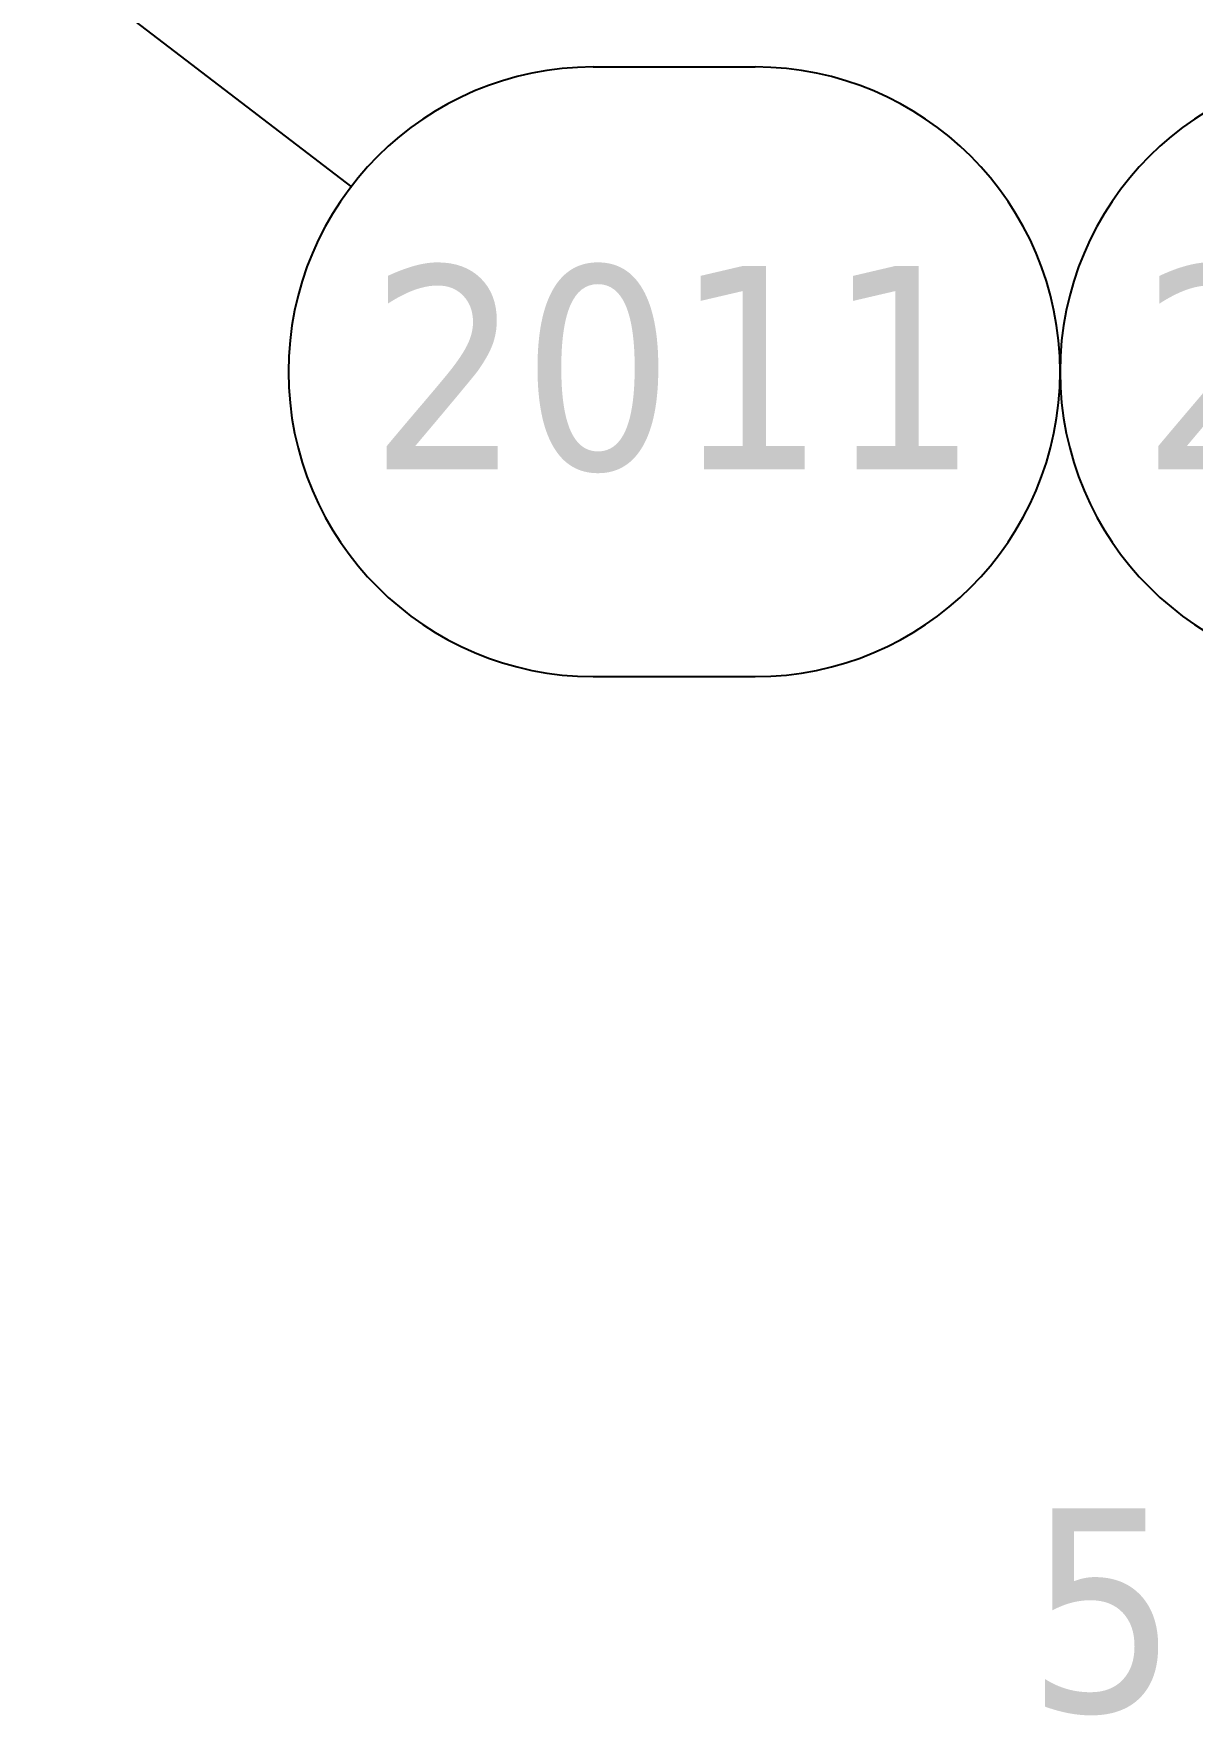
# Model space of a CAD drawing. Header units: millimetres. Extents: x -2685 to 3000, y -4484 to 2121.
# Drawn here: x 620.5 to 763.1, y 43 to 249.9 of the extents above; entities that cross this region are included whole.
import ezdxf

# ---------------------------------------------------------------- set-up
doc = ezdxf.new("R2010")
doc.units = ezdxf.units.MM
doc.header["$LTSCALE"] = 7.142857
doc.layers.add('Border (ISO)', color=7, linetype='Continuous', lineweight=70)
doc.layers.add('Symbol (ISO)', color=7, linetype='Continuous', lineweight=25)
doc.styles.add('Note Text (ISO)', font='tahoma.ttf')

# ---------------------------------------------------------------- blocks, each defined once
blk = doc.blocks.new('Borders Default Border')
at = {"layer": 'Border (ISO)', "insert": (103.975, 6.026), "char_height": 3.5, "attachment_point": 7, "style": 'Note Text (ISO)'}
blk.add_mtext('5', dxfattribs=at)
blk = doc.blocks.new('Balloon34')
at = {"layer": 'Symbol (ISO)'}
for p, q in [((86.876, 36.545), (92.358, 32.35)), ((96.514, 34.418), (99.302, 34.418)), ((96.514, 23.918), (99.302, 23.918))]:
    blk.add_line(p, q, dxfattribs=at)
for centre, start, end in [((96.514, 29.168), 90, 270), ((99.302, 29.168), 270, 90), ((109.802, 29.168), 90, 270)]:
    blk.add_arc(centre, 5.25, start, end, dxfattribs=at)
at = {"layer": 'Symbol (ISO)', "char_height": 3.5, "attachment_point": 5, "style": 'Note Text (ISO)'}
for s, insert in [('2011', (97.908, 29.205)), ('2012', (111.195, 29.205))]:
    blk.add_mtext(s, dxfattribs=dict(at, insert=insert))

msp = doc.modelspace()

# ---------------------------------------------------------------- block references
at = {"xscale": 7.142857142857142, "yscale": 7.142857142857142, "zscale": 7.142857142857142}
msp.add_blockref('Borders Default Border', (0, 0), dxfattribs=at)
at = {"layer": 'Symbol (ISO)', "xscale": 7.142857142857142, "yscale": 7.142857142857142, "zscale": 7.142857142857142}
msp.add_blockref('Balloon34', (0, 0), dxfattribs=at)

doc.saveas('drawing.dxf')
